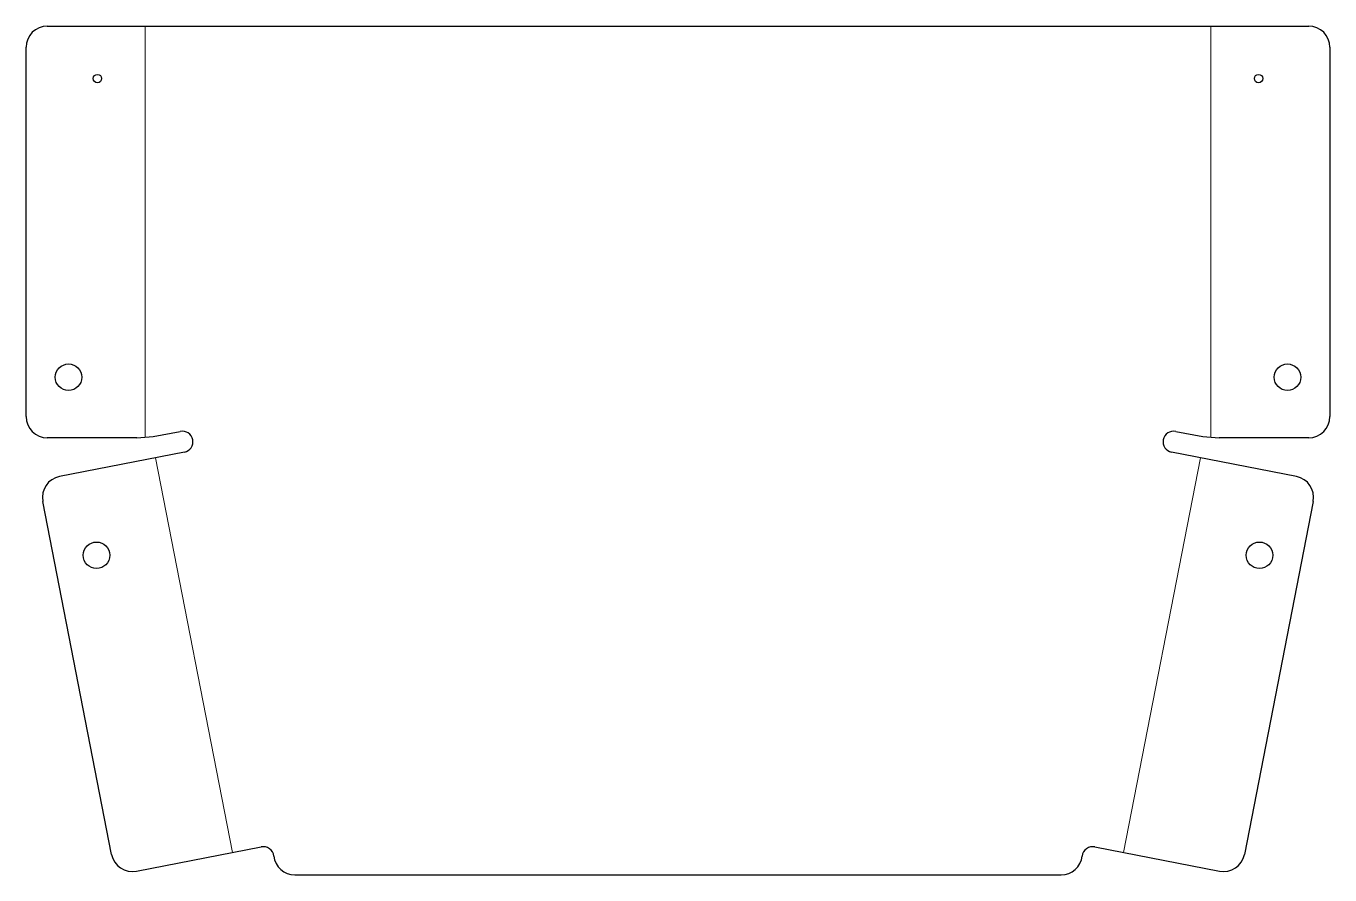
# Model space of a CAD drawing. Header units: inches. Extents: x -3.84 to 3.84, y 0 to 5.
import ezdxf

# ---------------------------------------------------------------- set-up
doc = ezdxf.new("R2010")
doc.units = ezdxf.units.IN
doc.header["$MEASUREMENT"] = 0

msp = doc.modelspace()

# ---------------------------------------------------------------- linework, layer by layer
at = {"linetype": 'Continuous', "lineweight": 25}
for p, q in [((-3.7137, 5), (3.7137, 5)), ((-3.8387, 2.6999), (-3.8387, 4.875)), ((3.8387, 4.875), (3.8387, 2.6999)), ((-3.09, 2.5817), (-2.9305, 2.6128)), ((2.9305, 2.6128), (3.09, 2.5817)), ((-3.1862, 2.5749), (-3.7137, 2.5749)), ((-3.1862, 2.5749), (-3.09, 2.5817)), ((3.09, 2.5817), (3.1862, 2.5749)), ((3.7137, 2.5749), (3.1862, 2.5749)), ((-2.9066, 2.4901), (-3.6415, 2.347)), ((3.6415, 2.347), (2.9066, 2.4901)), ((-3.3355, 0.1209), (-3.7403, 2.2004)), ((3.7403, 2.2004), (3.3355, 0.1209)), ((-3.1889, 0.0221), (-2.454, 0.1652)), ((2.454, 0.1652), (3.1889, 0.0221)), ((-2.2557, 0), (2.2557, 0))]:
    msp.add_line(p, q, dxfattribs=at)
at = {"color": 8, "linetype": 'Continuous', "lineweight": 0, "true_color": 0x808080}
for p, q in [((-3.1381, 2.5783), (-3.1381, 5)), ((3.1381, 5), (3.1381, 2.5783)), ((-2.6239, 0.1321), (-3.0765, 2.457)), ((3.0765, 2.457), (2.6239, 0.1321))]:
    msp.add_line(p, q, dxfattribs=at)
at = {"linetype": 'Continuous', "lineweight": 25}
for centre, radius in [((-3.4187, 4.6905), 0.025), ((3.4187, 4.6905), 0.025), ((-3.5887, 2.9315), 0.0781), ((3.5887, 2.9315), 0.0781), ((-3.4238, 1.8827), 0.0781), ((3.4238, 1.8827), 0.0781)]:
    msp.add_circle(centre, radius, dxfattribs=at)
for centre, radius, start, end in [((-3.7137, 4.875), 0.125, 90, 180), ((3.7137, 4.875), 0.125, 0, 90), ((-3.7137, 2.6999), 0.125, 180, 270), ((3.7137, 2.6999), 0.125, 270, 0), ((-2.9185, 2.5514), 0.0625, 281.01711, 101.01711), ((2.9185, 2.5514), 0.0625, 78.98289, 258.98289), ((-3.6176, 2.2243), 0.125, 101.01711, 191.01711), ((3.6176, 2.2243), 0.125, 348.98289, 78.98289), ((-2.442, 0.1039), 0.0625, 6.4711, 101.01711), ((2.442, 0.1039), 0.0625, 78.98289, 173.5289), ((-3.2128, 0.1448), 0.125, 191.01711, 281.01711), ((-2.2557, 0.125), 0.125, 186.4711, 270), ((2.2557, 0.125), 0.125, 270, 353.5289), ((3.2128, 0.1448), 0.125, 258.98289, 348.98289)]:
    msp.add_arc(centre, radius, start, end, dxfattribs=at)

doc.saveas('drawing.dxf')
